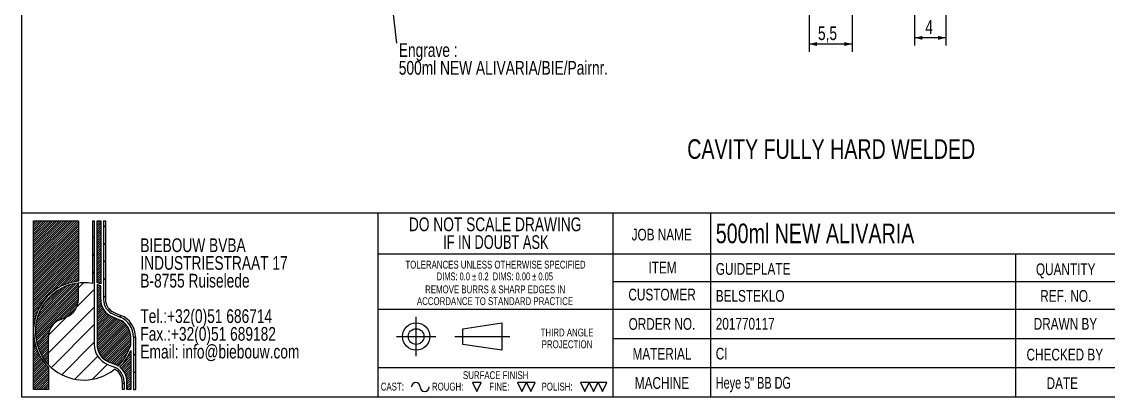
# Model space of a CAD drawing. Header units: millimetres. Extents: x 8 to 486, y -43 to 289.
# Drawn here: x 8 to 285.6, y 8 to 103.8 of the extents above; entities that cross this region are included whole.
import ezdxf

# ---------------------------------------------------------------- set-up
doc = ezdxf.new("R2010")
doc.units = ezdxf.units.MM
for name, color, linetype in [('DIMENSIONS', 2, 'Continuous'), ('HATCH', 3, 'Continuous'), ('TEXT', 2, 'Continuous')]:
    doc.layers.add(name, color=color, linetype=linetype)
doc.layers.add('OUTLINE', color=7, linetype='Continuous', lineweight=25)
doc.styles.add('SLDTEXTSTYLE0', font='TXT', dxfattribs={"width": 0.75})
doc.styles.add('SLDTEXTSTYLE1', font='TXT', dxfattribs={"width": 0.6911764705882353})
doc.styles.add('SLDTEXTSTYLE2', font='TXT', dxfattribs={"width": 0.7})
doc.styles.add('SLDTEXTSTYLE4', font='TXT', dxfattribs={"width": 0.6923076923076923})
doc.dimstyles.new('SLDDIMSTYLE0', dxfattribs={"dimtxt": 3.5, "dimasz": 2, "dimexe": 0, "dimexo": 0.0625, "dimgap": 0.875, "dimtad": 1, "dimlfac": 0.5, "dimrnd": 1e-09, "dimzin": 12, "dimdsep": 46, "dimtxsty": 'SLDTEXTSTYLE0', "dimsah": 1, "dimcen": 0.09, "dimadec": 0, "dimazin": 3, "dimtfac": 1, "dimtofl": 0, "dimtmove": 0, "dimatfit": 3, "dimfxl": 0, "dimfrac": 2, "dimtolj": 1, "dimtzin": 12, "dimarcsym": 0})
doc.dimstyles.new('SLDDIMSTYLE2', dxfattribs={"dimtxt": 0.18, "dimasz": 2, "dimexe": 0, "dimexo": 0.0625, "dimgap": 0, "dimtad": 0, "dimtih": 1, "dimtoh": 1, "dimdec": 0, "dimrnd": 1e-09, "dimzin": 0, "dimdsep": 46, "dimtxsty": 'Standard', "dimsah": 1, "dimcen": 0.09, "dimadec": 0, "dimazin": 0, "dimtfac": 2, "dimtdec": 0, "dimtofl": 0, "dimtmove": 0, "dimatfit": 3, "dimfxl": 0, "dimfrac": 2, "dimtolj": 1, "dimtzin": 0, "dimarcsym": 0})
doc.dimstyles.new('SLDDIMSTYLE4', dxfattribs={"dimtxt": 3.5, "dimasz": 2, "dimexe": 0, "dimexo": 0.0625, "dimgap": 0.875, "dimtad": 1, "dimdec": 1, "dimlfac": 0.5, "dimrnd": 1e-09, "dimzin": 12, "dimdsep": 46, "dimtxsty": 'SLDTEXTSTYLE0', "dimsah": 1, "dimcen": 0.09, "dimadec": 0, "dimazin": 3, "dimtfac": 1, "dimtdec": 1, "dimtofl": 0, "dimtmove": 0, "dimatfit": 3, "dimfxl": 0, "dimfrac": 2, "dimtolj": 1, "dimtzin": 12, "dimarcsym": 0})
pattern_1 = [(45, (0, 0), (-0.280633003783411, 0.2806330037834111), [])]
pattern_2 = [(45.0000000000001, (0, 0), (-2.245064030267292, 2.245064030267284), [])]

# ---------------------------------------------------------------- blocks, each defined once
blk = doc.blocks.new('SW_NOTE_0')
at = {"layer": 'TEXT', "color": 0, "char_height": 3.5, "attachment_point": 1, "style": 'SLDTEXTSTYLE0'}
for s, insert in [('BIEBOUW BVBA', (0, 4.497652582159624)), ('INDUSTRIESTRAAT 17', (0, -0.02804194829763434)), ('B-8755 Ruiselede', (0, -4.553736478754892)), ('Tel.:+32(0)51 686714', (0, -13.60512553966941)), ('Fax.:+32(0)51 689182', (0, -18.13082007012667)), ('Email: info@biebouw.com', (0, -22.65651460058393))]:
    blk.add_mtext(s, dxfattribs=dict(at, insert=insert))
blk = doc.blocks.new('SW_NOTE_1')
at = {"layer": 'TEXT', "color": 0, "char_height": 2, "attachment_point": 2, "style": 'SLDTEXTSTYLE0'}
for s, insert in [('THIRD ANGLE', (8.34375000000001, 2.5700871898055)), ('PROJECTION', (8.329166397452347, -0.4299128362715322))]:
    blk.add_mtext(s, dxfattribs=dict(at, insert=insert))
blk = doc.blocks.new('SW_NOTE_2')
at = {"layer": 'TEXT', "color": 0, "char_height": 2, "attachment_point": 2, "style": 'SLDTEXTSTYLE0'}
for s, insert in [('REMOVE BURRS & SHARP EDGES IN', (21.78125, 2.570087189805503)), ('ACCORDANCE TO STANDARD PRACTICE', (21.7472258657217, -0.4299128362715288))]:
    blk.add_mtext(s, dxfattribs=dict(at, insert=insert))
blk = doc.blocks.new('SW_NOTE_3')
at = {"layer": 'TEXT', "color": 0, "char_height": 2, "attachment_point": 2}
for s, insert, style in [('TOLERANCES UNLESS OTHERWISE SPECIFIED', (27.09375, 2.570087189805503), 'SLDTEXTSTYLE0'), ('DIMS: 0.0 ± 0.2  DIMS: 0.00 ± 0.05', (26.93194648623468, -0.4299128362715288), 'SLDTEXTSTYLE1')]:
    blk.add_mtext(s, dxfattribs=dict(at, insert=insert, style=style))
blk = doc.blocks.new('SW_NOTE_4')
at = {"layer": 'TEXT', "color": 0, "char_height": 3.5, "attachment_point": 2}
for s, insert, style in [('DO NOT SCALE DRAWING', (28.71093750000001, 4.497652582159624), 'SLDTEXTSTYLE0'), ('IF IN DOUBT ASK', (28.89079850912093, -0.02804194829763434), 'SLDTEXTSTYLE2')]:
    blk.add_mtext(s, dxfattribs=dict(at, insert=insert, style=style))
blk = doc.blocks.new('SW_NOTE_6')
at = {"layer": 'TEXT', "color": 0, "char_height": 3.5, "attachment_point": 1, "style": 'SLDTEXTSTYLE0'}
for s, insert in [('Engrave :', (0.5747975475255962, -0.04403658690904644)), ('500ml NEW ALIVARIA/BIE/Pairnr.', (0.5747975475255962, -4.569731117366304))]:
    blk.add_mtext(s, dxfattribs=dict(at, insert=insert))
blk = doc.blocks.new('_D_3')
at = {"layer": 'DIMENSIONS'}
for p, q in [((209.1678918525097, 140.1324325882902), (209.1678918525096, 96.14638882023202)), ((220.1678918525097, 140.1324325882902), (220.1678918525095, 96.14638882023199)), ((220.1678918525095, 98.14638882023199), (209.1678918525096, 98.14638882023202))]:
    blk.add_line(p, q, dxfattribs=at)
for points in [[(209.1678918525096, 98.14638882023202), (211.1678918525096, 97.64638882023202), (211.1678918525096, 98.64638882023202)], [(220.1678918525095, 98.14638882023199), (218.1678918525095, 98.64638882023199), (218.1678918525095, 97.64638882023199)]]:
    blk.add_solid(points, dxfattribs=at)
at = {"layer": 'DIMENSIONS', "insert": (211.4361904154851, 102.6581257348109), "char_height": 3.5, "attachment_point": 1, "style": 'SLDTEXTSTYLE0'}
blk.add_mtext('5,5', dxfattribs=at)
blk = doc.blocks.new('_D_4')
at = {"layer": 'DIMENSIONS'}
for p, q in [((236.1478918525097, 150.6324325882901), (236.1478918525096, 97.73243258829021)), ((244.1478918525097, 150.6324325882901), (244.1478918525096, 97.73243258829018)), ((244.1478918525096, 99.73243258829018), (236.1478918525096, 99.73243258829021))]:
    blk.add_line(p, q, dxfattribs=at)
for points in [[(236.1478918525096, 99.73243258829021), (238.1478918525096, 99.23243258829021), (238.1478918525096, 100.2324325882902)], [(244.1478918525096, 99.73243258829018), (242.1478918525096, 100.2324325882902), (242.1478918525096, 99.23243258829018)]]:
    blk.add_solid(points, dxfattribs=at)
at = {"layer": 'DIMENSIONS', "insert": (238.8559795110049, 104.2441695028691), "char_height": 3.5, "attachment_point": 1, "style": 'SLDTEXTSTYLE0'}
blk.add_mtext('4', dxfattribs=at)

msp = doc.modelspace()

# ---------------------------------------------------------------- hatches: boundary and pattern name
at = {"layer": 'HATCH'}
h = msp.add_hatch(dxfattribs=at)
h.set_pattern_fill('ANSI31', color=256, scale=0.125, style=0)
h.set_pattern_definition(pattern_1)
edge = h.paths.add_edge_path(flags=0)
edge.add_arc((23.89999999999992, 24.81111111111201), 12.89999999999979, 96.37937020844248, 180, ccw=False)
edge.add_line((22.46666666666652, 37.63123418211034), (22.46666666666652, 53.00000000000038))
edge.add_line((22.46666666666652, 53.00000000000038), (11.0000000000003, 53.0000000000009))
edge.add_line((11.0000000000003, 53.0000000000009), (11.0000000000003, 24.81111111111201))
h = msp.add_hatch(dxfattribs=at)
h.set_pattern_fill('LINE', color=256, angle=45.0000000000001, style=0)
h.set_pattern_definition(pattern_2)
edge = h.paths.add_edge_path(flags=0)
edge.add_line((26.04999999999968, 52.99999999999972), (26.04999999999968, 37.04586100386575))
edge.add_arc((23.89999999999992, 24.81111111111201), 12.42222222222082, 80.03323369975531, 96.62580956481882)
edge.add_line((22.46666666666759, 37.15036394480524), (22.46666666666759, 32.93333333333308))
edge.add_arc((17.6888888888896, 32.93333333333337), 4.77777777777799, 292.6198649480404, 359.9999999999966, ccw=False)
edge.add_line((19.52649572649652, 28.52307692307676), (17.76239316239375, 27.7880341880342))
edge.add_arc((19.60000000000017, 23.37777777777772), 4.777777777777617, 112.6198649480355, 180)
edge.add_line((14.82222222222262, 23.37777777777772), (14.82222222222262, 16.3313967553349))
edge.add_arc((23.89999999999992, 24.81111111111201), 12.42222222222082, 223.049079800242, 308.804006026696)
edge.add_arc((30.11111111111173, 11.91111111111045), 3.583333333333259, -9.094947017729282e-13, 63.95466943930148, ccw=False)
edge.add_line((33.69444444444499, 11.91111111111044), (33.69444444444499, 9.999999999999694))
edge.add_line((33.69444444444499, 9.999999999999694), (34.17222222222257, 9.999999999999694))
edge.add_line((34.17222222222257, 9.999999999999694), (34.17222222222257, 11.91111111111044))
edge.add_arc((30.11111111111173, 11.91111111111045), 4.061111111110832, 8.142219984546603e-13, 67.38013505196902)
edge.add_line((31.67307692307687, 15.65982905982837), (29.90897435897422, 16.39487179487114))
edge.add_arc((32.02222222222206, 21.46666666666652), 5.494444444445089, 179.9999999999946, 247.38013505196182, ccw=False)
edge.add_line((26.52777777777679, 21.46666666666697), (26.52777777777679, 52.99999999999972))
edge.add_line((26.52777777777679, 52.99999999999972), (26.04999999999968, 52.99999999999972))
h = msp.add_hatch(dxfattribs=at)
h.set_pattern_fill('ANSI31', color=256, scale=0.125, style=0)
h.set_pattern_definition(pattern_1)
edge = h.paths.add_edge_path(flags=0)
edge.add_arc((23.89999999999992, 24.81111111111201), 12.89999999999925, 70.52877936550652, 74.97388624088018, ccw=False)
edge.add_line((28.20000000000011, 36.97334774751981), (28.20000000000011, 53.00000000000038))
edge.add_line((28.20000000000011, 53.00000000000038), (27.24444444444407, 53.00000000000038))
edge.add_line((27.24444444444407, 53.00000000000038), (27.24444444444407, 37.27003126327632))
h = msp.add_hatch(dxfattribs=at)
h.set_pattern_fill('LINE', color=256, angle=45.0000000000001, style=0)
h.set_pattern_definition(pattern_2)
edge = h.paths.add_edge_path(flags=0)
edge.add_line((37.03888888888829, 10.00000000000023), (37.03888888888829, 23.37777777777772))
edge.add_arc((31.06666666666602, 23.37777777777772), 5.972222222222335, 0, 67.38013505196155)
edge.add_line((33.36367521367445, 28.89059829059848), (31.59957264957225, 29.62564102564125))
edge.add_arc((32.97777777777722, 32.93333333333326), 3.583333333332774, 180.0000000000091, 247.38013505196, ccw=False)
edge.add_line((29.39444444444467, 32.93333333333269), (29.39444444444467, 52.99999999999894))
edge.add_line((29.39444444444467, 52.99999999999894), (28.9166666666667, 52.99999999999894))
edge.add_line((28.9166666666667, 52.99999999999894), (28.9166666666667, 32.93333333333269))
edge.add_arc((32.97777777777722, 32.93333333333326), 4.061111111110744, 180.0000000000088, 247.3801350519551)
edge.add_line((31.41581196581111, 29.18461538461559), (33.17991452991376, 28.44957264957282))
edge.add_arc((31.06666666666602, 23.37777777777772), 5.494444444444536, -7.958078640513122e-13, 67.3801350519609, ccw=False)
edge.add_line((36.56111111111049, 23.37777777777772), (36.56111111111049, 10.00000000000023))
edge.add_line((36.56111111111049, 10.00000000000023), (37.03888888888829, 10.00000000000023))
h = msp.add_hatch(dxfattribs=at)
h.set_pattern_fill('ANSI31', color=256, scale=0.125, style=0)
h.set_pattern_definition(pattern_1)
edge = h.paths.add_edge_path(flags=0)
edge.add_line((22.46666666666759, 32.93333333333308), (22.46666666666759, 37.15036394480524))
edge.add_arc((23.89999999999992, 24.81111111111201), 12.42222222222082, 96.62580956481882, 223.049079800242)
edge.add_line((14.82222222222262, 16.3313967553349), (14.82222222222262, 23.37777777777772))
edge.add_arc((19.60000000000017, 23.37777777777772), 4.777777777777617, 112.61986494803469, 180, ccw=False)
edge.add_line((17.76239316239375, 27.7880341880342), (19.52649572649652, 28.52307692307676))
edge.add_arc((17.6888888888896, 32.93333333333337), 4.77777777777799, 292.6198649480412, 359.9999999999974)
h = msp.add_hatch(dxfattribs=at)
h.set_pattern_fill('ANSI31', color=256, scale=0.125, style=0)
h.set_pattern_definition(pattern_1)
edge = h.paths.add_edge_path(flags=0)
edge.add_line((28.20000000000011, 32.93333333333326), (28.20000000000011, 36.46536376575504))
edge.add_arc((23.89999999999992, 24.81111111111201), 12.42222222222142, 69.74775325781034, 74.38150172435162)
edge.add_line((27.24444444444407, 36.77465140219116), (27.24444444444407, 21.46666666666697))
edge.add_arc((32.02222222222206, 21.46666666666652), 4.777777777777787, 179.9999999999947, 247.3801350519655)
edge.add_line((30.18461538461569, 17.05641025641013), (31.94871794871878, 16.32136752136736))
edge.add_arc((30.11111111111173, 11.91111111111045), 4.77777777777832, 58.20753195097649, 67.38013505195869, ccw=False)
edge.add_arc((23.89999999999992, 24.81111111111201), 12.42222222222245, 314.6385798455307, 344.0576313943708)
edge.add_line((35.84444444444446, 21.39909530636341), (35.84444444444446, 23.37777777777772))
edge.add_arc((31.06666666666602, 23.37777777777772), 4.777777777778299, 0, 67.3801350519547)
edge.add_line((32.90427350427338, 27.78803418803433), (31.14017094017074, 28.52307692307666))
edge.add_arc((32.97777777777722, 32.93333333333326), 4.777777777777462, 180, 247.3801350519644, ccw=False)
h = msp.add_hatch(dxfattribs=at)
h.set_pattern_fill('ANSI31', color=256, scale=0.125, style=0)
h.set_pattern_definition(pattern_1)
edge = h.paths.add_edge_path(flags=0)
edge.add_arc((23.89999999999992, 24.81111111111201), 12.89999999999979, 180, 225.2750868450694, ccw=False)
edge.add_line((11.0000000000003, 24.81111111111201), (11.0000000000003, 10.00000000000074))
edge.add_line((11.0000000000003, 10.00000000000074), (14.82222222222262, 10.00000000000023))
edge.add_line((14.82222222222262, 10.00000000000023), (14.82222222222262, 15.64574419989162))
h = msp.add_hatch(dxfattribs=at)
h.set_pattern_fill('ANSI31', color=256, scale=0.125, style=0)
h.set_pattern_definition(pattern_1)
edge = h.paths.add_edge_path(flags=0)
edge.add_arc((23.89999999999992, 24.81111111111201), 12.90000000000028, 315.0375474160769, 337.80839343372287, ccw=False)
edge.add_arc((30.11111111111173, 11.91111111111045), 4.777777777777994, -7.958078640513122e-13, 52.378744813339324, ccw=False)
edge.add_line((34.88888888888971, 11.91111111111044), (34.88888888888971, 9.999999999999691))
edge.add_line((34.88888888888971, 9.999999999999691), (35.84444444444446, 10.00000000000023))
edge.add_line((35.84444444444446, 10.00000000000023), (35.84444444444446, 19.93871468701114))

# ---------------------------------------------------------------- linework, layer by layer
at = {"layer": 'OUTLINE'}
for p, q in [((8.000000000000007, 8.000000000000007), (8.000000000000007, 289)), ((412, 55.00000000000016), (8.000000000000007, 55.00000000000016)), ((11.0000000000003, 52.99999999999986), (22.46666666666652, 53.00000000000038)), ((11.0000000000003, 10.00000000000075), (11.0000000000003, 52.99999999999986)), ((22.46666666666652, 53.00000000000038), (22.46666666666652, 37.63123418211034)), ((26.04999999999968, 52.99999999999972), (26.52777777777679, 52.99999999999972)), ((26.04999999999968, 52.99999999999972), (26.04999999999968, 37.04586100386575)), ((26.52777777777679, 52.99999999999972), (26.52777777777679, 21.46666666666697)), ((27.24444444444407, 53.00000000000038), (28.20000000000011, 53.00000000000038)), ((27.24444444444407, 37.27003126327632), (27.24444444444407, 53.00000000000038)), ((28.20000000000011, 53.00000000000038), (28.20000000000011, 36.97334774751981)), ((28.9166666666667, 52.99999999999894), (29.39444444444467, 52.99999999999894)), ((28.9166666666667, 52.99999999999894), (28.9166666666667, 32.93333333333268)), ((29.39444444444467, 52.99999999999894), (29.39444444444467, 32.93333333333268)), ((99.00000000000026, 55.00000000000016), (99.00000000000026, 8.000000000000451)), ((158.9999999999999, 55.00000000000016), (158.9999999999999, 8.000000000000451)), ((183.9999999999993, 55.00000000000016), (183.9999999999993, 8.000000000000451)), ((158.9999999999999, 44.50000000000021), (99.00000000000026, 44.50000000000021)), ((311.9999999999999, 44.50000000000021), (158.9999999999999, 44.50000000000021)), ((261.9999999999996, 8.000000000000451), (261.9999999999996, 44.50000000000021)), ((22.46666666666759, 32.93333333333308), (22.46666666666759, 37.15036394480524)), ((27.24444444444407, 36.77465140219116), (27.24444444444407, 21.46666666666697)), ((28.20000000000011, 32.93333333333326), (28.20000000000011, 36.46536376575504)), ((158.9999999999999, 37.49999999999964), (311.9999999999999, 37.49999999999964)), ((17.76239316239375, 27.7880341880342), (19.52649572649652, 28.52307692307676)), ((32.90427350427338, 27.78803418803433), (31.14017094017074, 28.52307692307665)), ((31.41581196581111, 29.18461538461559), (33.17991452991376, 28.44957264957282)), ((31.59957264957225, 29.62564102564125), (33.36367521367445, 28.89059829059848)), ((99.00000000000026, 30.49999999999997), (412, 30.49999999999997)), ((108.7756903829634, 18.50000000000041), (108.7756903829634, 28.50000000000019)), ((120.6745526674716, 25.50000000000008), (130.6745526674718, 27.00000000000014)), ((120.6745526674716, 21.50000000000007), (120.6745526674716, 25.50000000000008)), ((130.6745526674718, 27.00000000000014), (130.6745526674718, 20.00000000000002)), ((14.82222222222262, 16.3313967553349), (14.82222222222262, 23.37777777777772)), ((35.84444444444446, 21.39909530636341), (35.84444444444446, 23.37777777777772)), ((36.56111111111049, 23.37777777777772), (36.56111111111049, 10.00000000000023)), ((37.03888888888829, 23.37777777777772), (37.03888888888829, 10.00000000000023)), ((103.775690382963, 23.5000000000003), (113.7756903829633, 23.5000000000003)), ((118.6745526674713, 23.5000000000003), (132.6745526674716, 23.5000000000003)), ((158.9999999999999, 23.00000000000058), (311.9999999999999, 23.00000000000058)), ((35.84444444444446, 19.93871468701114), (35.84444444444446, 10.00000000000023)), ((130.6745526674718, 20.00000000000002), (120.6745526674716, 21.50000000000007)), ((30.18461538461569, 17.05641025641013), (31.94871794871878, 16.32136752136736)), ((14.82222222222262, 15.64574419989162), (14.82222222222262, 10.00000000000023)), ((29.90897435897422, 16.39487179487114), (31.67307692307687, 15.65982905982838)), ((311.9999999999999, 15.50000000000029), (99.00000000000026, 15.50000000000029)), ((33.69444444444499, 11.91111111111045), (33.69444444444499, 9.999999999999693)), ((34.17222222222257, 11.91111111111045), (34.17222222222257, 9.999999999999693)), ((34.88888888888971, 9.999999999999693), (34.88888888888971, 11.91111111111045)), ((125.4186458063629, 11.75000000000015), (123.1686458063633, 11.75000000000015)), ((123.1686458063633, 11.75000000000015), (124.2936458063638, 9.500000000000064)), ((124.2936458063638, 9.500000000000064), (125.4186458063629, 11.75000000000015)), ((136.9316093288405, 11.75000000000015), (134.6816093288408, 11.75000000000015)), ((134.6816093288408, 11.75000000000015), (135.8066093288413, 9.500000000000064)), ((135.8066093288413, 9.500000000000064), (136.9316093288405, 11.75000000000015)), ((139.181609328841, 11.75000000000015), (136.9316093288405, 11.75000000000015)), ((136.9316093288405, 11.75000000000015), (138.0566093288409, 9.500000000000064)), ((138.0566093288409, 9.500000000000064), (139.181609328841, 11.75000000000015)), ((152.9999999999996, 11.75000000000015), (150.75, 11.75000000000015)), ((150.75, 11.75000000000015), (151.875, 9.500000000000064)), ((151.875, 9.500000000000064), (152.9999999999996, 11.75000000000015)), ((155.2499999999997, 11.75000000000015), (152.9999999999996, 11.75000000000015)), ((152.9999999999996, 11.75000000000015), (154.1249999999997, 9.500000000000064)), ((154.1249999999997, 9.500000000000064), (155.2499999999997, 11.75000000000015)), ((157.4999999999998, 11.75000000000015), (155.2499999999997, 11.75000000000015)), ((155.2499999999997, 11.75000000000015), (156.3749999999998, 9.500000000000064)), ((156.3749999999998, 9.500000000000064), (157.4999999999998, 11.75000000000015)), ((14.82222222222262, 10.00000000000023), (11.0000000000003, 10.00000000000075)), ((34.17222222222257, 9.999999999999693), (33.69444444444499, 9.999999999999693)), ((35.84444444444446, 10.00000000000023), (34.88888888888971, 9.999999999999693)), ((36.56111111111049, 10.00000000000023), (37.03888888888829, 10.00000000000023)), ((412, 8.000000000000007), (8.000000000000007, 8.000000000000007))]:
    msp.add_line(p, q, dxfattribs=at)
for radius in [3.500000000000284, 1.999999999999787]:
    msp.add_circle((108.7756903829634, 23.5000000000003), radius, dxfattribs=at)
for centre, radius, start, end in [((23.89999999999992, 24.81111111111201), 12.90000000000003, 96.37937020844332, 225.2750868450703), ((23.89999999999992, 24.81111111111201), 12.42222222222082, 80.03323369975531, 308.804006026696), ((23.89999999999992, 24.81111111111201), 12.8999999999993, 70.5287793655073, 74.97388624088094), ((23.89999999999992, 24.81111111111201), 12.42222222222159, 69.74775325781034, 74.38150172435162), ((17.6888888888896, 32.93333333333337), 4.777777777777992, 292.6198649480412, 359.9999999999974), ((32.97777777777722, 32.93333333333326), 4.777777777777822, 180, 247.3801350519653), ((32.97777777777722, 32.93333333333326), 4.06111111111097, 180.000000000009, 247.3801350519551), ((32.97777777777722, 32.93333333333326), 3.583333333333, 180.00000000001, 247.3801350519609), ((19.60000000000017, 23.37777777777772), 4.777777777777685, 112.6198649480355, 180), ((31.06666666666602, 23.37777777777772), 4.777777777778436, 0, 67.38013505195467), ((31.06666666666602, 23.37777777777772), 5.494444444444606, 0, 67.38013505196169), ((31.06666666666602, 23.37777777777772), 5.972222222222404, 0, 67.38013505196155), ((32.02222222222206, 21.46666666666652), 5.494444444445271, 179.9999999999954, 247.3801350519627), ((32.02222222222206, 21.46666666666652), 4.777777777777992, 179.9999999999947, 247.3801350519655), ((23.89999999999992, 24.81111111111201), 12.4222222222225, 314.6385798455306, 344.0576313943708), ((23.89999999999992, 24.81111111111201), 12.9000000000005, 315.0375474160778, 337.8083934337237), ((30.11111111111173, 11.91111111111045), 4.061111111110836, 0, 67.38013505196827), ((30.11111111111173, 11.91111111111045), 3.583333333333261, 0, 63.95466943930235), ((30.11111111111173, 11.91111111111045), 4.777777777778329, 58.20753195097727, 67.38013505195956), ((30.11111111111173, 11.91111111111045), 4.77777777777801, 0, 52.37874481334014), ((108.7083627971968, 10.62500000000011), 1.125000000000043, 0, 180), ((110.9583627971965, 10.62500000000011), 1.125000000000043, 180, 0)]:
    msp.add_arc(centre, radius, start, end, dxfattribs=at)

# ---------------------------------------------------------------- block references
at = {"layer": 'TEXT'}
for name, p in [('SW_NOTE_6', (103.768808114962, 98.39391377852922)), ('SW_NOTE_4', (100.2468611209744, 49.38226448464808)), ('SW_NOTE_0', (38.31160759143351, 44.05647200903429)), ('SW_NOTE_3', (101.9558864741677, 40.27512196689548)), ('SW_NOTE_2', (107.1794997065419, 33.953693395467)), ('SW_NOTE_1', (138.9888554330497, 22.95369339546699))]:
    msp.add_blockref(name, p, dxfattribs=at)

# ---------------------------------------------------------------- texts
for s, insert, char_height, attachment_point, style in [('CAVITY FULLY HARD WELDED', (178.0442480050137, 73.84573460771125), 5, 1, 'SLDTEXTSTYLE0'), ('JOB NAME', (171.5194316118113, 51.01096898359113), 3, 2, 'SLDTEXTSTYLE0'), ('500ml NEW ALIVARIA', (185.3356476726978, 52.31634408613472), 5, 1, 'SLDTEXTSTYLE0'), ('ITEM', (171.7183895877651, 42.58459331334971), 3, 2, 'SLDTEXTSTYLE0'), ('GUIDEPLATE', (185.3356476726979, 42.25125969254811), 3, 1, 'SLDTEXTSTYLE0'), ('QUANTITY', (274.739223068869, 42.16498313193209), 3, 2, 'SLDTEXTSTYLE0'), ('CUSTOMER', (171.6152642204514, 35.70857547238034), 3, 2, 'SLDTEXTSTYLE0'), ('BELSTEKLO', (185.3356476726979, 35.37524185157877), 3, 1, 'SLDTEXTSTYLE0'), ('REF. NO.', (274.7547703088197, 35.35340462566546), 3, 2, 'SLDTEXTSTYLE0'), ('ORDER NO.', (171.5840147941461, 28.20788783192398), 3, 2, 'SLDTEXTSTYLE0'), ('201770117', (185.3285701968924, 28.25372100978859), 3, 1, 'SLDTEXTSTYLE0'), ('DRAWN BY', (274.6735199616227, 28.24386262555702), 3, 2, 'SLDTEXTSTYLE0'), ('MATERIAL', (171.5913061409345, 20.58667235633873), 3, 2, 'SLDTEXTSTYLE0'), ('CI', (185.3285701968923, 20.63250553420334), 3, 1, 'SLDTEXTSTYLE0'), ('CHECKED BY', (274.5160753024359, 20.38182230631737), 3, 2, 'SLDTEXTSTYLE0'), ('SURFACE FINISH', (129.1010282843464, 14.63616514665305), 2, 2, 'SLDTEXTSTYLE0'), ('CAST:', (99.74144781569869, 11.71938222873775), 2, 1, 'SLDTEXTSTYLE0'), ('ROUGH:', (112.8177506495297, 11.71938222873775), 2, 1, 'SLDTEXTSTYLE0'), ('FINE:', (127.472204460089, 11.71938222873775), 2, 1, 'SLDTEXTSTYLE0'), ('POLISH:', (140.8244601770985, 11.71938222873775), 2, 1, 'SLDTEXTSTYLE0'), ('MACHINE', (171.5892237036576, 13.13695942547274), 3, 2, 'SLDTEXTSTYLE0'), ('Heye 5" BB DG', (185.3285701968923, 13.18279260333729), 3, 1, 'SLDTEXTSTYLE4'), ('DATE', (273.86978236707, 13.08876582317178), 3, 2, 'SLDTEXTSTYLE0')]:
    msp.add_mtext(s, dxfattribs=dict(at, insert=insert, char_height=char_height, attachment_point=attachment_point, style=style))

# ---------------------------------------------------------------- dimensions: what is measured, and where the dimension line sits
at = {"layer": 'DIMENSIONS'}
for base, p1, p2, dimstyle, picture, middle in [((236.1478918525096, 99.73243258829021), (244.1478918525097, 151.6324325882901), (236.1478918525097, 151.6324325882901), 'SLDDIMSTYLE0', '_D_4', (240.1478918525095, 99.7324325882902)), ((209.1678918525095, 98.14638882023203), (220.1678918525097, 141.1324325882902), (209.1678918525097, 141.1324325882902), 'SLDDIMSTYLE4', '_D_3', (214.6678918525095, 98.14638882023202))]:
    dim = msp.add_linear_dim(base=base, p1=p1, p2=p2, dimstyle=dimstyle, dxfattribs=at)
    dim.commit()
    dim.dimension.update_dxf_attribs({"geometry": picture, "text_midpoint": middle, "dimtype": 160})

# ---------------------------------------------------------------- leaders
at = {"layer": 'TEXT'}
msp.add_leader([(101.8779249983706, 114.0203399389149), (103.768808114962, 98.39391377852922)], dimstyle='SLDDIMSTYLE2', dxfattribs=at)

doc.saveas('drawing.dxf')
